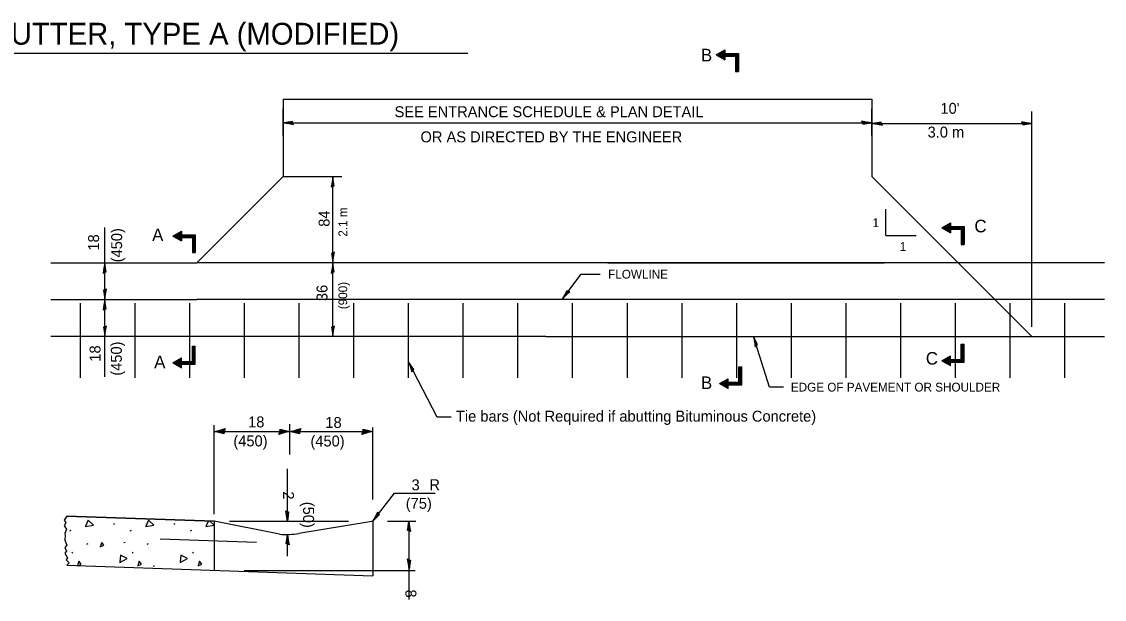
# Model space of a CAD drawing. Extents: x 1901644 to 1903004, y 132483 to 132923.
# Drawn here: x 1901967.4 to 1902205, y 132676.9 to 132803.7 of the extents above; entities that cross this region are included whole.
import ezdxf

# ---------------------------------------------------------------- set-up
doc = ezdxf.new("R2010")
doc.units = 0
for name, color, linetype in [('Design_PR_Back of Gutter or Curb line', 7, 'Continuous'), ('Design_PR_EOP', 7, 'Continuous'), ('Design_PR_Face of Curb line', 7, 'Continuous'), ('Design_PR_Roadway Dimensions', 7, 'Continuous'), ('Design_PR_Roadway Notes', 7, 'Continuous'), ('Level 48', 7, 'Continuous'), ('Sheets_General Details', 7, 'Continuous'), ('Topo_Building', 7, 'Continuous')]:
    doc.layers.add(name, color=color, linetype=linetype)

msp = doc.modelspace()

# ---------------------------------------------------------------- linework, layer by layer
at = {"layer": 'Design_PR_Back of Gutter or Curb line'}
for p, q in [((1902024.78, 132786.65), (1902024.78, 132769.67)), ((1902024.78, 132786.65), (1902153.98, 132786.65)), ((1902153.98, 132786.65), (1902153.98, 132769.67)), ((1902024.78, 132769.67), (1902005.88, 132750.77)), ((1902153.98, 132769.67), (1902172.88, 132750.77)), ((1901973.8, 132750.77), (1902005.88, 132750.77)), ((1902204.96, 132750.77), (1902005.88, 132750.77)), ((1902082.4, 132734.57), (1901973.8, 132734.57)), ((1902082.4, 132734.57), (1902204.96, 132734.57)), ((1902024, 132691.17), (1902009.67, 132694)), ((1902043.82, 132693.9), (1902028.24, 132691.34)), ((1902044.47, 132694), (1902044.47, 132681.99))]:
    msp.add_line(p, q, dxfattribs=at)
for centre, radius, start, end in [((1902044.74, 132687.97), 6, 92.5966, 98.8641), ((1902044.48, 132693.91), 0.09, 86.3196, 98.857), ((1902025.57, 132705.31), 14.22, 263.6661, 280.8101)]:
    msp.add_arc(centre, radius, start, end, dxfattribs=at)
at = {"layer": 'Design_PR_EOP'}
for p, q in [((1902009.67, 132694), (1901977.29, 132695.14)), ((1902009.67, 132694), (1901977.29, 132695.14)), ((1901977.29, 132695.14), (1902009.67, 132694)), ((1901977.29, 132695.14), (1902009.67, 132694)), ((1901977.29, 132695.14), (1902009.67, 132694)), ((1901978, 132691.89), (1901978.28, 132692.02)), ((1901987.78, 132693.3), (1901987.59, 132693.42)), ((1901991.23, 132691.89), (1901991.51, 132692.02)), ((1902001.01, 132693.3), (1902000.82, 132693.42)), ((1902004.46, 132691.89), (1902004.74, 132692.02)), ((1902009.67, 132694), (1902009.67, 132683.2)), ((1901978.62, 132687.02), (1901978.43, 132687.15)), ((1901981.7, 132688.98), (1901981.99, 132689.11)), ((1901989.82, 132689.3), (1901990.11, 132689.42)), ((1901991.85, 132687.02), (1901991.66, 132687.15)), ((1901994.93, 132688.98), (1901995.22, 132689.11)), ((1902005.08, 132687.02), (1902004.89, 132687.15)), ((1901977.29, 132684.33), (1902044.47, 132681.99)), ((1901983.05, 132684.13), (1901983.3, 132684.25)), ((1901996.24, 132684.12), (1901996.53, 132684.25))]:
    msp.add_line(p, q, dxfattribs=at)
for points in [[(1901977.29, 132695.14), (1901976.72, 132694.24), (1901977.08, 132693.65), (1901976.72, 132692.99), (1901977.23, 132692.26), (1901976.86, 132691.31), (1901976.94, 132690.87), (1901976.86, 132689.84), (1901977.3, 132688.74), (1901976.86, 132688.23), (1901977.23, 132687.43), (1901976.86, 132686.99), (1901977.45, 132685.96), (1901977.16, 132685.52), (1901977.81, 132684.86), (1901977.29, 132684.33)], [(1901981.38, 132692.87), (1901983.2, 132693.12), (1901982.02, 132694.27), (1901981.39, 132692.9)], [(1901994.61, 132692.87), (1901996.43, 132693.12), (1901995.25, 132694.27), (1901994.62, 132692.9)], [(1902007.84, 132692.87), (1902009.66, 132693.12), (1902008.72, 132694.04)], [(1902008.38, 132694.05), (1902007.85, 132692.9)], [(1901984.66, 132688.35), (1901985.46, 132688.73), (1901984.98, 132689.37), (1901984.66, 132688.35)], [(1901979.79, 132684.25), (1901980.46, 132684.57), (1901979.98, 132685.21), (1901979.68, 132684.25)], [(1901988.96, 132684.98), (1901990.59, 132685.85), (1901989.09, 132686.52), (1901988.96, 132685.02)], [(1901992.89, 132684.18), (1901993.69, 132684.57), (1901993.21, 132685.21), (1901992.89, 132684.18)], [(1902002.19, 132684.98), (1902003.82, 132685.85), (1902002.32, 132686.52), (1902002.19, 132685.02)], [(1902006.12, 132684.18), (1902006.92, 132684.57), (1902006.44, 132685.21), (1902006.12, 132684.18)]]:
    msp.add_lwpolyline(points, dxfattribs=at)
at = {"layer": 'Design_PR_Face of Curb line'}
for p, q in [((1902095.99, 132750.77), (1902022.08, 132750.77)), ((1902095.99, 132750.77), (1902156.68, 132750.77)), ((1902172.88, 132750.77), (1902189.08, 132734.57)), ((1901973.8, 132742.67), (1902005.88, 132742.67)), ((1902204.96, 132742.67), (1902005.88, 132742.67))]:
    msp.add_line(p, q, dxfattribs=at)
at = {"layer": 'Design_PR_Roadway Dimensions'}
for p, q in [((1902119.79, 132796.41), (1902121.66, 132797.49)), ((1902119.79, 132796.41), (1902121.66, 132795.33)), ((1902120.12, 132796.41), (1902121.49, 132797.2)), ((1902120.12, 132796.41), (1902121.49, 132795.62)), ((1902120.46, 132796.41), (1902121.32, 132796.91)), ((1902120.46, 132796.41), (1902121.32, 132795.91)), ((1902120.79, 132796.41), (1902121.15, 132796.61)), ((1902120.79, 132796.41), (1902121.15, 132796.2)), ((1902121.15, 132796.61), (1902121.15, 132796.2)), ((1902121.32, 132796.91), (1902121.32, 132795.91)), ((1902121.49, 132797.2), (1902121.49, 132795.62)), ((1902121.66, 132797.49), (1902121.66, 132795.33)), ((1902121.66, 132796.71), (1902124.66, 132796.71)), ((1902121.66, 132796.56), (1902124.51, 132796.56)), ((1902121.66, 132796.41), (1902124.36, 132796.41)), ((1902124.36, 132796.41), (1902124.36, 132792.76)), ((1902124.51, 132796.56), (1902124.51, 132792.76)), ((1902124.66, 132796.71), (1902124.66, 132792.76)), ((1902121.66, 132796.26), (1902124.21, 132796.26)), ((1902121.66, 132796.11), (1902124.06, 132796.11)), ((1902124.06, 132796.11), (1902124.06, 132792.76)), ((1902124.21, 132796.26), (1902124.21, 132792.76)), ((1902124.06, 132792.76), (1902124.66, 132792.76)), ((1902024.78, 132778.71), (1902024.78, 132784.52)), ((1902153.98, 132778.71), (1902153.98, 132784.52)), ((1902189.08, 132736.66), (1902189.08, 132783.95)), ((1902024.78, 132781.46), (1902153.98, 132781.46)), ((1902153.98, 132781.32), (1902189.08, 132781.32)), ((1902024.78, 132769.67), (1902037.68, 132769.67)), ((1902035.7, 132750.77), (1902035.7, 132769.67)), ((1902157.01, 132756.73), (1902157.01, 132762.55)), ((1901985.63, 132742.67), (1901985.63, 132758.49)), ((1902169.3, 132758.43), (1902171.17, 132759.51)), ((1902169.3, 132758.43), (1902171.17, 132757.35)), ((1902169.64, 132758.43), (1902171.01, 132759.22)), ((1902169.64, 132758.43), (1902171.01, 132757.64)), ((1902169.98, 132758.43), (1902170.84, 132758.93)), ((1902169.98, 132758.43), (1902170.84, 132757.93)), ((1902170.31, 132758.43), (1902170.67, 132758.64)), ((1902170.31, 132758.43), (1902170.67, 132758.22)), ((1902170.67, 132758.64), (1902170.67, 132758.22)), ((1902170.84, 132758.93), (1902170.84, 132757.93)), ((1902171.01, 132759.22), (1902171.01, 132757.64)), ((1902171.17, 132759.51), (1902171.17, 132757.35)), ((1902171.17, 132758.73), (1902174.17, 132758.73)), ((1902171.17, 132758.58), (1902174.02, 132758.58)), ((1902171.17, 132758.43), (1902173.87, 132758.43)), ((1902173.87, 132758.43), (1902173.87, 132754.78)), ((1902174.02, 132758.58), (1902174.02, 132754.78)), ((1902174.17, 132758.73), (1902174.17, 132754.78)), ((1902000.61, 132756.61), (1902002.48, 132757.69)), ((1902000.61, 132756.61), (1902002.48, 132755.53)), ((1902000.95, 132756.61), (1902002.31, 132757.4)), ((1902000.95, 132756.61), (1902002.31, 132755.82)), ((1902001.28, 132756.61), (1902002.15, 132757.11)), ((1902001.28, 132756.61), (1902002.15, 132756.11)), ((1902001.62, 132756.61), (1902001.98, 132756.82)), ((1902001.62, 132756.61), (1902001.98, 132756.4)), ((1902001.98, 132756.82), (1902001.98, 132756.4)), ((1902002.15, 132757.11), (1902002.15, 132756.11)), ((1902002.31, 132757.4), (1902002.31, 132755.82)), ((1902002.48, 132757.69), (1902002.48, 132755.53)), ((1902002.48, 132756.91), (1902005.48, 132756.91)), ((1902002.48, 132756.76), (1902005.33, 132756.76)), ((1902002.48, 132756.61), (1902005.18, 132756.61)), ((1902002.48, 132756.46), (1902005.03, 132756.46)), ((1902002.48, 132756.31), (1902004.88, 132756.31)), ((1902004.88, 132756.31), (1902004.88, 132752.97)), ((1902005.03, 132756.46), (1902005.03, 132752.97)), ((1902005.18, 132756.61), (1902005.18, 132752.97)), ((1902005.33, 132756.76), (1902005.33, 132752.97)), ((1902005.48, 132756.91), (1902005.48, 132752.97)), ((1902157.01, 132756.73), (1902163.68, 132756.73)), ((1902171.17, 132758.28), (1902173.72, 132758.28)), ((1902171.17, 132758.13), (1902173.57, 132758.13)), ((1902173.57, 132758.13), (1902173.57, 132754.78)), ((1902173.72, 132758.28), (1902173.72, 132754.78)), ((1902173.57, 132754.78), (1902174.17, 132754.78)), ((1902004.88, 132752.97), (1902005.48, 132752.97)), ((1902035.7, 132734.57), (1902035.7, 132750.77)), ((1901985.63, 132725.71), (1901985.63, 132742.67)), ((1902004.88, 132732.44), (1902005.48, 132732.44)), ((1902004.88, 132729.09), (1902004.88, 132732.44)), ((1902005.03, 132728.94), (1902005.03, 132732.44)), ((1902005.18, 132728.79), (1902005.18, 132732.44)), ((1902005.33, 132728.64), (1902005.33, 132732.44)), ((1902005.48, 132728.49), (1902005.48, 132732.44)), ((1902173.57, 132732.89), (1902174.17, 132732.89)), ((1902173.57, 132729.54), (1902173.57, 132732.89)), ((1902173.72, 132729.39), (1902173.72, 132732.89)), ((1902173.87, 132729.24), (1902173.87, 132732.89)), ((1902174.02, 132729.09), (1902174.02, 132732.89)), ((1902174.17, 132728.94), (1902174.17, 132732.89)), ((1902169.3, 132729.24), (1902171.17, 132730.32)), ((1902169.64, 132729.24), (1902171.01, 132730.03)), ((1902171.01, 132728.45), (1902171.01, 132730.03)), ((1902171.17, 132728.16), (1902171.17, 132730.32)), ((1902000.61, 132728.79), (1902002.48, 132729.87)), ((1902000.61, 132728.79), (1902002.48, 132727.71)), ((1902000.95, 132728.79), (1902002.31, 132729.58)), ((1902000.95, 132728.79), (1902002.31, 132728)), ((1902001.28, 132728.79), (1902002.15, 132729.29)), ((1902001.28, 132728.79), (1902002.15, 132728.29)), ((1902001.62, 132728.79), (1902001.98, 132729)), ((1902001.62, 132728.79), (1902001.98, 132728.58)), ((1902001.98, 132728.58), (1902001.98, 132729)), ((1902002.15, 132728.29), (1902002.15, 132729.29)), ((1902002.31, 132728), (1902002.31, 132729.58)), ((1902002.48, 132727.71), (1902002.48, 132729.87)), ((1902002.48, 132729.09), (1902004.88, 132729.09)), ((1902002.48, 132728.94), (1902005.03, 132728.94)), ((1902002.48, 132728.79), (1902005.18, 132728.79)), ((1902002.48, 132728.64), (1902005.33, 132728.64)), ((1902002.48, 132728.49), (1902005.48, 132728.49)), ((1902124.79, 132727.87), (1902125.39, 132727.87)), ((1902124.79, 132724.52), (1902124.79, 132727.87)), ((1902124.94, 132724.37), (1902124.94, 132727.87)), ((1902125.09, 132724.22), (1902125.09, 132727.87)), ((1902125.24, 132724.07), (1902125.24, 132727.87)), ((1902125.39, 132723.92), (1902125.39, 132727.87)), ((1902169.3, 132729.24), (1902171.17, 132728.16)), ((1902169.64, 132729.24), (1902171.01, 132728.45)), ((1902169.98, 132729.24), (1902170.84, 132729.74)), ((1902169.98, 132729.24), (1902170.84, 132728.75)), ((1902170.31, 132729.24), (1902170.67, 132729.45)), ((1902170.31, 132729.24), (1902170.67, 132729.04)), ((1902170.67, 132729.04), (1902170.67, 132729.45)), ((1902170.84, 132728.75), (1902170.84, 132729.74)), ((1902171.17, 132729.54), (1902173.57, 132729.54)), ((1902171.17, 132729.39), (1902173.72, 132729.39)), ((1902171.17, 132729.24), (1902173.87, 132729.24)), ((1902171.17, 132729.09), (1902174.02, 132729.09)), ((1902171.17, 132728.94), (1902174.17, 132728.94)), ((1902120.52, 132724.22), (1902122.39, 132725.3)), ((1902122.39, 132723.14), (1902122.39, 132725.3)), ((1902120.52, 132724.22), (1902122.39, 132723.14)), ((1902120.86, 132724.22), (1902122.22, 132725.01)), ((1902120.86, 132724.22), (1902122.22, 132723.43)), ((1902121.19, 132724.22), (1902122.06, 132724.72)), ((1902121.19, 132724.22), (1902122.06, 132723.73)), ((1902121.53, 132724.22), (1902121.89, 132724.43)), ((1902121.53, 132724.22), (1902121.89, 132724.02)), ((1902121.89, 132724.02), (1902121.89, 132724.43)), ((1902122.06, 132723.73), (1902122.06, 132724.72)), ((1902122.22, 132723.43), (1902122.22, 132725.01)), ((1902122.39, 132724.52), (1902124.79, 132724.52)), ((1902122.39, 132724.37), (1902124.94, 132724.37)), ((1902122.39, 132724.22), (1902125.09, 132724.22)), ((1902122.39, 132724.07), (1902125.24, 132724.07)), ((1902122.39, 132723.92), (1902125.39, 132723.92)), ((1902009.67, 132695.59), (1902009.67, 132715.13)), ((1902009.67, 132713.7), (1902026.24, 132713.7)), ((1902026.24, 132708.66), (1902026.24, 132715.28)), ((1902026.24, 132713.7), (1902044.47, 132713.7)), ((1902044.47, 132698.75), (1902044.47, 132714.58)), ((1902025.71, 132694.02), (1902025.71, 132705.52)), ((1902013.04, 132694), (1902039.1, 132694)), ((1902047.69, 132694), (1902053.89, 132694)), ((1902052.34, 132694), (1902052.34, 132676.85)), ((1902025.74, 132686.35), (1902025.74, 132691.1)), ((1902016.26, 132683.2), (1902053.76, 132683.2))]:
    msp.add_line(p, q, dxfattribs=at)
for points in [[(1902026.88, 132781.43), (1902026.81, 132781.75), (1902025.92, 132781.61), (1902024.78, 132781.46), (1902026, 132781.3), (1902027.06, 132781.11), (1902026.88, 132781.43), (1902026.78, 132781.64), (1902025.54, 132781.46), (1902026.9, 132781.22), (1902026.7, 132781.49), (1902026.13, 132781.45), (1902026.68, 132781.37)], [(1902151.88, 132781.49), (1902151.95, 132781.18), (1902152.84, 132781.32), (1902153.98, 132781.46), (1902152.76, 132781.63), (1902151.7, 132781.82), (1902151.88, 132781.49), (1902151.98, 132781.29), (1902153.22, 132781.46), (1902151.86, 132781.7), (1902152.06, 132781.44), (1902152.63, 132781.47), (1902152.08, 132781.55)], [(1902156.08, 132781.29), (1902156.01, 132781.6), (1902155.12, 132781.46), (1902153.98, 132781.32), (1902155.2, 132781.15), (1902156.27, 132780.96), (1902156.08, 132781.29), (1902155.99, 132781.49), (1902154.75, 132781.31), (1902156.1, 132781.08), (1902155.9, 132781.34), (1902155.33, 132781.31), (1902155.88, 132781.22)], [(1902186.98, 132781.35), (1902187.05, 132781.03), (1902187.94, 132781.17), (1902189.08, 132781.32), (1902187.86, 132781.48), (1902186.8, 132781.67), (1902186.98, 132781.35), (1902187.08, 132781.14), (1902188.32, 132781.32), (1902186.96, 132781.55), (1902187.16, 132781.29), (1902187.73, 132781.33), (1902187.18, 132781.41)], [(1902035.67, 132767.57), (1902035.98, 132767.64), (1902035.85, 132768.53), (1902035.7, 132769.67), (1902035.53, 132768.45), (1902035.34, 132767.39), (1902035.67, 132767.57), (1902035.88, 132767.67), (1902035.7, 132768.9), (1902035.46, 132767.55), (1902035.73, 132767.75), (1902035.69, 132768.32), (1902035.61, 132767.77)], [(1902035.73, 132752.87), (1902035.42, 132752.8), (1902035.55, 132751.91), (1902035.7, 132750.77), (1902035.86, 132751.99), (1902036.05, 132753.06), (1902035.73, 132752.87), (1902035.52, 132752.78), (1902035.7, 132751.54), (1902035.94, 132752.89), (1902035.67, 132752.69), (1902035.71, 132752.12), (1902035.79, 132752.67)], [(1901985.6, 132748.67), (1901985.92, 132748.74), (1901985.78, 132749.63), (1901985.63, 132750.77), (1901985.47, 132749.55), (1901985.28, 132748.49), (1901985.6, 132748.67), (1901985.81, 132748.77), (1901985.63, 132750.01), (1901985.39, 132748.65), (1901985.66, 132748.85), (1901985.62, 132749.42), (1901985.54, 132748.87)], [(1902035.67, 132748.67), (1902035.98, 132748.74), (1902035.85, 132749.63), (1902035.7, 132750.77), (1902035.53, 132749.55), (1902035.34, 132748.49), (1902035.67, 132748.67), (1902035.88, 132748.77), (1902035.7, 132750.01), (1902035.46, 132748.65), (1902035.73, 132748.85), (1902035.69, 132749.42), (1902035.61, 132748.87)], [(1901985.66, 132744.77), (1901985.35, 132744.7), (1901985.49, 132743.81), (1901985.63, 132742.67), (1901985.8, 132743.89), (1901985.99, 132744.96), (1901985.66, 132744.77), (1901985.46, 132744.68), (1901985.64, 132743.44), (1901985.87, 132744.79), (1901985.61, 132744.59), (1901985.64, 132744.02), (1901985.73, 132744.57)], [(1901985.6, 132740.57), (1901985.92, 132740.64), (1901985.78, 132741.53), (1901985.63, 132742.67), (1901985.47, 132741.45), (1901985.28, 132740.39), (1901985.6, 132740.57), (1901985.81, 132740.67), (1901985.63, 132741.9), (1901985.39, 132740.55), (1901985.66, 132740.75), (1901985.62, 132741.32), (1901985.54, 132740.77)], [(1901985.66, 132736.67), (1901985.35, 132736.6), (1901985.49, 132735.71), (1901985.63, 132734.57), (1901985.8, 132735.79), (1901985.99, 132736.86), (1901985.66, 132736.67), (1901985.46, 132736.58), (1901985.64, 132735.34), (1901985.87, 132736.69), (1901985.61, 132736.49), (1901985.64, 132735.92), (1901985.73, 132736.47)], [(1902035.73, 132736.67), (1902035.42, 132736.6), (1902035.55, 132735.71), (1902035.7, 132734.57), (1902035.86, 132735.79), (1902036.05, 132736.86), (1902035.73, 132736.67), (1902035.52, 132736.58), (1902035.7, 132735.34), (1902035.94, 132736.69), (1902035.67, 132736.49), (1902035.71, 132735.92), (1902035.79, 132736.47)], [(1902011.88, 132713.76), (1902011.8, 132713.17), (1902010.87, 132713.42), (1902009.67, 132713.7), (1902010.95, 132714.01), (1902012.07, 132714.37), (1902011.88, 132713.76), (1902011.78, 132713.37), (1902010.48, 132713.7), (1902011.9, 132714.15), (1902011.69, 132713.65), (1902011.09, 132713.72), (1902011.67, 132713.87)], [(1902024.03, 132713.64), (1902024.11, 132714.23), (1902025.04, 132713.98), (1902026.24, 132713.7), (1902024.96, 132713.39), (1902023.84, 132713.03), (1902024.03, 132713.64), (1902024.13, 132714.03), (1902025.43, 132713.7), (1902024.01, 132713.25), (1902024.22, 132713.75), (1902024.82, 132713.68), (1902024.24, 132713.53)], [(1902028.44, 132713.76), (1902028.36, 132713.17), (1902027.44, 132713.42), (1902026.24, 132713.7), (1902027.52, 132714.01), (1902028.64, 132714.37), (1902028.44, 132713.76), (1902028.34, 132713.37), (1902027.04, 132713.7), (1902028.46, 132714.15), (1902028.25, 132713.65), (1902027.66, 132713.72), (1902028.23, 132713.87)], [(1902042.27, 132713.64), (1902042.34, 132714.23), (1902043.27, 132713.98), (1902044.47, 132713.7), (1902043.19, 132713.39), (1902042.07, 132713.03), (1902042.27, 132713.64), (1902042.37, 132714.03), (1902043.67, 132713.7), (1902042.25, 132713.25), (1902042.46, 132713.75), (1902043.05, 132713.68), (1902042.48, 132713.53)], [(1902044.47, 132694), (1902049.2, 132700.2), (1902058.17, 132700.2)], [(1902025.68, 132696.12), (1902025.99, 132696.05), (1902025.86, 132695.16), (1902025.71, 132694.02), (1902025.54, 132695.24), (1902025.35, 132696.31), (1902025.68, 132696.12), (1902025.89, 132696.02), (1902025.71, 132694.79), (1902025.47, 132696.14), (1902025.74, 132695.94), (1902025.7, 132695.37), (1902025.62, 132695.92)], [(1902045.72, 132695.69), (1902045.93, 132695.45), (1902045.28, 132694.82), (1902044.47, 132694), (1902045.08, 132695.08), (1902045.57, 132696.04), (1902045.72, 132695.69), (1902045.83, 132695.49), (1902044.94, 132694.61), (1902045.57, 132695.84), (1902045.66, 132695.52), (1902045.28, 132695.09), (1902045.55, 132695.57)], [(1902052.37, 132691.91), (1902052.06, 132691.98), (1902052.19, 132692.86), (1902052.34, 132694), (1902052.51, 132692.79), (1902052.7, 132691.72), (1902052.37, 132691.91), (1902052.17, 132692), (1902052.34, 132693.24), (1902052.58, 132691.88), (1902052.31, 132692.08), (1902052.35, 132692.65), (1902052.43, 132692.11)], [(1902025.77, 132689), (1902025.46, 132689.07), (1902025.59, 132689.96), (1902025.74, 132691.1), (1902025.91, 132689.88), (1902026.1, 132688.81), (1902025.77, 132689), (1902025.57, 132689.09), (1902025.74, 132690.33), (1902025.98, 132688.98), (1902025.72, 132689.18), (1902025.75, 132689.75), (1902025.83, 132689.2)], [(1902052.39, 132685.55), (1902052.71, 132685.48), (1902052.57, 132684.59), (1902052.42, 132683.45), (1902052.26, 132684.67), (1902052.07, 132685.74), (1902052.39, 132685.55), (1902052.6, 132685.46), (1902052.42, 132684.22), (1902052.18, 132685.57), (1902052.45, 132685.37), (1902052.41, 132684.8), (1902052.33, 132685.35)]]:
    msp.add_lwpolyline(points, dxfattribs=at)
at = {"layer": 'Design_PR_Roadway Notes'}
for points in [[(1902094.36, 132748.16), (1902090.05, 132748.16), (1902085.93, 132742.67)], [(1902087.28, 132744.42), (1902086.99, 132744.56), (1902086.56, 132743.77), (1902086, 132742.76), (1902086.86, 132743.64), (1902087.65, 132744.38), (1902087.28, 132744.42), (1902087.06, 132744.47), (1902086.46, 132743.38), (1902087.46, 132744.32), (1902087.13, 132744.32), (1902086.82, 132743.84), (1902087.21, 132744.23)], [(1902134.54, 132723.43), (1902131.46, 132723.43), (1902128, 132734.57)], [(1902128.59, 132732.56), (1902128.87, 132732.72), (1902128.48, 132733.52), (1902128, 132734.57), (1902128.2, 132733.36), (1902128.34, 132732.28), (1902128.59, 132732.56), (1902128.76, 132732.71), (1902128.22, 132733.84), (1902128.4, 132732.48), (1902128.59, 132732.74), (1902128.39, 132733.28), (1902128.47, 132732.73)], [(1902061.63, 132716.87), (1902058.55, 132716.87), (1902052.3, 132728.97)], [(1902053.23, 132727.09), (1902053.48, 132727.29), (1902052.95, 132728.02), (1902052.3, 132728.97), (1902052.71, 132727.81), (1902053.03, 132726.77), (1902053.23, 132727.09), (1902053.37, 132727.27), (1902052.65, 132728.29), (1902053.06, 132726.97), (1902053.2, 132727.27), (1902052.91, 132727.76), (1902053.09, 132727.24)]]:
    msp.add_lwpolyline(points, dxfattribs=at)
at = {"layer": 'Sheets_General Details'}
msp.add_line((1901921.99, 132796.79), (1902065.31, 132796.79), dxfattribs=at)
at = {"layer": 'Topo_Building'}
for p, q in [((1901980.3, 132725.51), (1901980.3, 132741.9)), ((1901992.3, 132725.51), (1901992.3, 132741.9)), ((1902004.3, 132725.51), (1902004.3, 132741.9)), ((1902016.3, 132725.51), (1902016.3, 132741.9)), ((1902028.3, 132725.51), (1902028.3, 132741.9)), ((1902040.3, 132725.51), (1902040.3, 132741.9)), ((1902052.3, 132725.51), (1902052.3, 132741.9)), ((1902064.3, 132725.51), (1902064.3, 132741.9)), ((1902076.3, 132725.51), (1902076.3, 132741.9)), ((1902088.3, 132725.51), (1902088.3, 132741.9)), ((1902100.3, 132725.51), (1902100.3, 132741.9)), ((1902112.3, 132725.51), (1902112.3, 132741.9)), ((1902124.3, 132725.51), (1902124.3, 132741.9)), ((1902136.3, 132725.51), (1902136.3, 132741.9)), ((1902148.3, 132725.51), (1902148.3, 132741.9)), ((1902160.3, 132725.51), (1902160.3, 132741.9)), ((1902172.3, 132725.51), (1902172.3, 132741.9)), ((1902184.3, 132725.51), (1902184.3, 132741.9)), ((1902196.3, 132725.51), (1902196.3, 132741.9)), ((1901997.78, 132690.14), (1902018.94, 132689.4))]:
    msp.add_line(p, q, dxfattribs=at)

# ---------------------------------------------------------------- texts
at = {"layer": 'Design_PR_Roadway Dimensions'}
for s, height, p in [('SEE ENTRANCE SCHEDULE & PLAN DETAIL', 2.4, (1902049.23, 132782.71)), ('3.0 m', 2.4, (1902166.18, 132778.24)), (' OR AS DIRECTED BY THE ENGINEER', 2.4, (1902054.03, 132777.19)), ('1', 1.92, (1902154.1, 132758.57)), ('1', 1.92, (1902160.07, 132753.36)), ('Tie bars (Not Required if abutting Bituminous Concrete)', 2.4, (1902062.7, 132715.87)), ('(450)', 2.4, (1902013.87, 132710.44)), ('(450)', 2.4, (1902030.78, 132710.41)), ('R', 2.4, (1902056.87, 132700.82)), ('(75)', 2.4, (1902051.69, 132696.74))]:
    msp.add_text(s, height=height, dxfattribs=at).set_placement(p)
for s, height, rotation, p in [('2.1 m', 1.92, 90, (1902038.84, 132756.47)), ('(450)', 2.4, 90, (1901989.46, 132750.85)), ('(900)', 1.92, 90, (1902038.84, 132740.55)), ('(450)', 2.4, 90, (1901989.38, 132725.96)), ('(50)', 2.4, 270, (1902029.16, 132698.27))]:
    msp.add_text(s, height=height, rotation=rotation, dxfattribs=at).set_placement(p)
at = {"layer": 'Design_PR_Roadway Notes'}
for s, height, p in [('B', 2.76, (1902116.45, 132794.97)), ('C', 2.76, (1902176.45, 132757.43)), ('A', 2.76, (1901996.04, 132755.5)), ('FLOWLINE', 1.92, (1902096.09, 132747.28)), ('A', 2.76, (1901996.49, 132727.6)), ('C', 2.76, (1902165.79, 132728.39)), ('B', 2.76, (1902116.45, 132723.03)), ('EDGE OF PAVEMENT OR SHOULDER', 1.92, (1902136.18, 132722.48))]:
    msp.add_text(s, height=height, dxfattribs=at).set_placement(p)
at = {"layer": 'Level 48'}
for s, p in [("10'", (1902169, 132783.45)), ('18', (1902017.1, 132714.61)), ('18', (1902034.05, 132714.49)), ('3', (1902052.96, 132700.79))]:
    msp.add_text(s, height=2.4, dxfattribs=at).set_placement(p)
for s, rotation, p in [('84', 90, (1902034.97, 132758.65)), ('18', 90, (1901984.4, 132753.42)), ('36', 90, (1902034.51, 132742.34)), ('18', 90, (1901984.71, 132729.04)), ('2', 270, (1902024.77, 132700.56)), ('8', 273.116, (1902051.57, 132678.94))]:
    msp.add_text(s, height=2.4, rotation=rotation, dxfattribs=at).set_placement(p)
at = {"layer": 'Sheets_General Details'}
msp.add_text('CONCRETE GUTTER, TYPE A (MODIFIED)', height=4.8, dxfattribs=at).set_placement((1901922.22, 132798.63))

doc.saveas('drawing.dxf')
